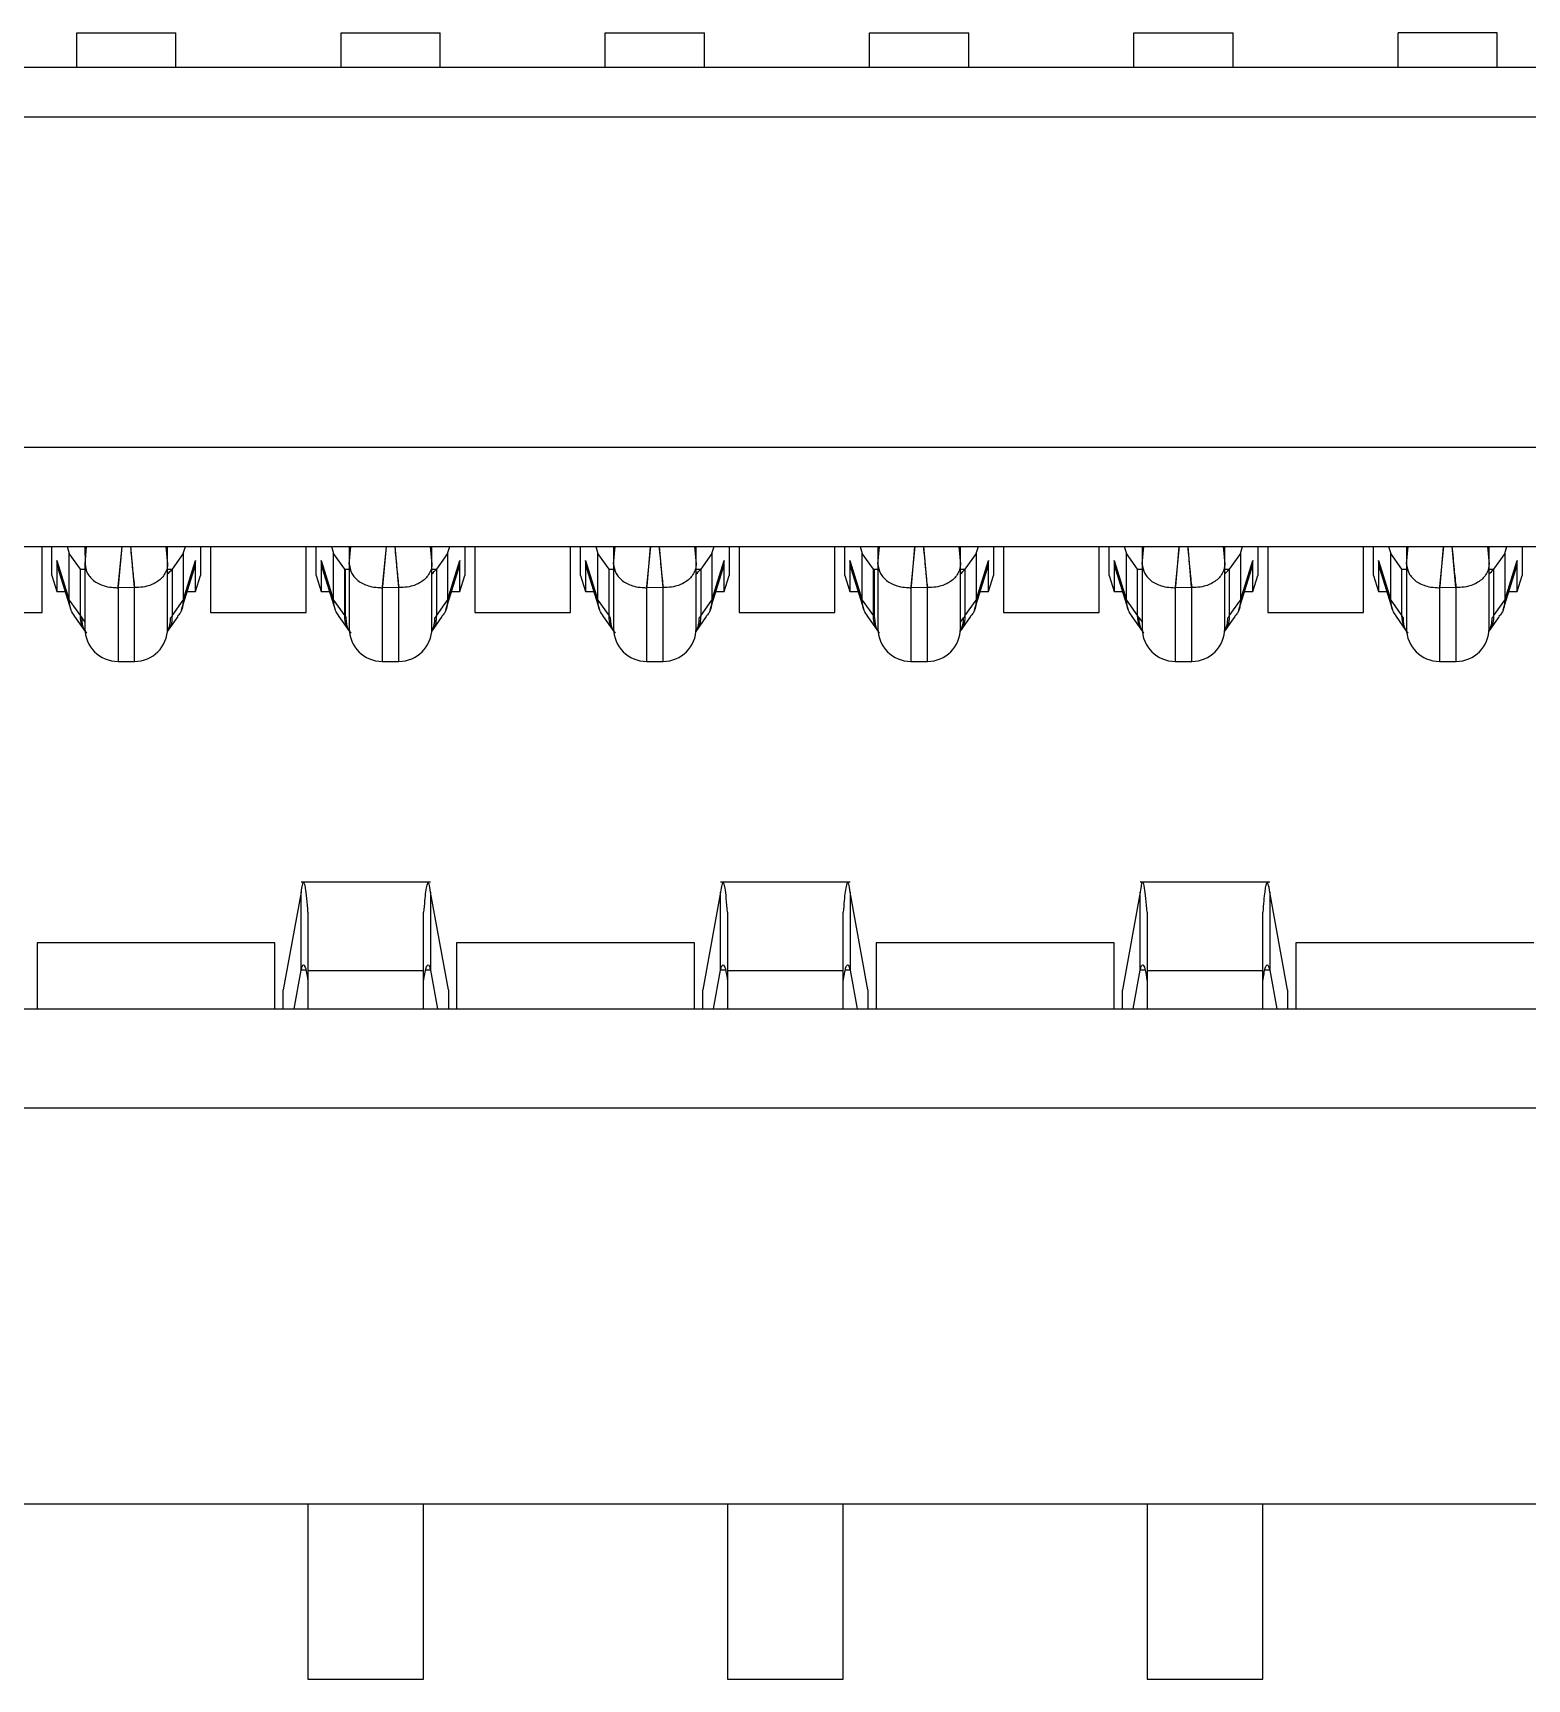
# Model space of a CAD drawing. Header units: millimetres. Extents: x -98.2 to -8.2, y 5.1 to 75.1.
# Drawn here: x -34.927 to -30.405, y 34.294 to 39.279 of the extents above; entities that cross this region are included whole.
import ezdxf

# ---------------------------------------------------------------- set-up
doc = ezdxf.new("R2010")
doc.units = ezdxf.units.MM

msp = doc.modelspace()

# ---------------------------------------------------------------- linework, layer by layer
at = {"color": 7, "linetype": 'Continuous', "lineweight": 25}
for p, q in [((-34.7945, 39.279), (-34.4945, 39.279)), ((-34.7945, 39.174), (-34.7945, 39.279)), ((-34.4945, 39.174), (-34.4945, 39.279)), ((-33.9945, 39.279), (-33.6945, 39.279)), ((-33.9945, 39.174), (-33.9945, 39.279)), ((-33.6945, 39.174), (-33.6945, 39.279)), ((-33.1945, 39.279), (-32.8945, 39.279)), ((-33.1945, 39.174), (-33.1945, 39.279)), ((-32.8945, 39.174), (-32.8945, 39.279)), ((-32.3945, 39.279), (-32.0945, 39.279)), ((-32.3945, 39.174), (-32.3945, 39.279)), ((-32.0945, 39.174), (-32.0945, 39.279)), ((-31.5945, 39.279), (-31.2945, 39.279)), ((-31.5945, 39.174), (-31.5945, 39.279)), ((-31.2945, 39.174), (-31.2945, 39.279)), ((-30.4945, 39.279), (-30.7945, 39.279)), ((-30.7945, 39.174), (-30.7945, 39.279)), ((-30.4945, 39.174), (-30.4945, 39.279)), ((-20.1324, 39.174), (-56.5966, 39.174)), ((-20.2695, 39.024), (-56.4595, 39.024)), ((-21.2195, 38.024), (-55.5095, 38.024)), ((-55.2095, 37.724), (-21.5195, 37.724)), ((-34.8995, 37.524), (-34.8995, 37.724)), ((-34.8695, 37.6355), (-34.8695, 37.724)), ((-34.8236, 37.724), (-34.817, 37.7029)), ((-34.7832, 37.655), (-34.817, 37.7029)), ((-34.817, 37.5616), (-34.817, 37.7029)), ((-34.7695, 37.724), (-34.7694, 37.6703)), ((-34.7694, 37.6703), (-34.7647, 37.724)), ((-34.6583, 37.7242), (-34.669, 37.6023)), ((-34.669, 37.6023), (-34.6569, 37.7242)), ((-34.6197, 37.5995), (-34.6307, 37.7242)), ((-34.5243, 37.724), (-34.5196, 37.6703)), ((-34.5196, 37.6703), (-34.5195, 37.724)), ((-34.472, 37.7029), (-34.5058, 37.655)), ((-34.472, 37.7029), (-34.4654, 37.724)), ((-34.472, 37.7029), (-34.472, 37.5616)), ((-34.4195, 37.724), (-34.4195, 37.6355)), ((-34.3895, 37.724), (-34.3895, 37.524)), ((-34.0995, 37.524), (-34.0995, 37.724)), ((-34.0695, 37.6355), (-34.0695, 37.724)), ((-34.0236, 37.724), (-34.017, 37.7029)), ((-33.9832, 37.655), (-34.017, 37.7029)), ((-34.017, 37.5616), (-34.017, 37.7029)), ((-33.9695, 37.724), (-33.9694, 37.6703)), ((-33.9694, 37.6703), (-33.9647, 37.724)), ((-33.8583, 37.7242), (-33.869, 37.6023)), ((-33.869, 37.6023), (-33.8569, 37.7242)), ((-33.8197, 37.5995), (-33.8307, 37.7242)), ((-33.7243, 37.724), (-33.7196, 37.6703)), ((-33.7196, 37.6703), (-33.7195, 37.724)), ((-33.672, 37.7029), (-33.7058, 37.655)), ((-33.672, 37.7029), (-33.6654, 37.724)), ((-33.672, 37.7029), (-33.672, 37.5616)), ((-33.6195, 37.724), (-33.6195, 37.6355)), ((-33.5895, 37.724), (-33.5895, 37.524)), ((-33.2995, 37.524), (-33.2995, 37.724)), ((-33.2695, 37.6355), (-33.2695, 37.724)), ((-33.2236, 37.724), (-33.217, 37.7029)), ((-33.1832, 37.655), (-33.217, 37.7029)), ((-33.217, 37.5616), (-33.217, 37.7029)), ((-33.1695, 37.724), (-33.1694, 37.6703)), ((-33.1694, 37.6703), (-33.1647, 37.724)), ((-33.0583, 37.7242), (-33.069, 37.6023)), ((-33.069, 37.6023), (-33.0569, 37.7242)), ((-33.0197, 37.5995), (-33.0307, 37.7242)), ((-32.9243, 37.724), (-32.9196, 37.6703)), ((-32.9196, 37.6703), (-32.9195, 37.724)), ((-32.872, 37.7029), (-32.9058, 37.655)), ((-32.872, 37.7029), (-32.8654, 37.724)), ((-32.872, 37.7029), (-32.872, 37.5616)), ((-32.8195, 37.724), (-32.8195, 37.6355)), ((-32.7895, 37.724), (-32.7895, 37.524)), ((-32.4995, 37.524), (-32.4995, 37.724)), ((-32.4695, 37.6355), (-32.4695, 37.724)), ((-32.4236, 37.724), (-32.417, 37.7029)), ((-32.417, 37.5616), (-32.417, 37.7029)), ((-32.3832, 37.655), (-32.417, 37.7029)), ((-32.3695, 37.724), (-32.3694, 37.6703)), ((-32.3694, 37.6703), (-32.3647, 37.724)), ((-32.2583, 37.7242), (-32.269, 37.6023)), ((-32.269, 37.6023), (-32.2569, 37.7242)), ((-32.2197, 37.5995), (-32.2307, 37.7242)), ((-32.1243, 37.724), (-32.1196, 37.6703)), ((-32.1196, 37.6703), (-32.1195, 37.724)), ((-32.072, 37.7029), (-32.1058, 37.655)), ((-32.072, 37.7029), (-32.0654, 37.724)), ((-32.072, 37.7029), (-32.072, 37.5616)), ((-32.0195, 37.724), (-32.0195, 37.6355)), ((-31.9895, 37.724), (-31.9895, 37.524)), ((-31.6995, 37.524), (-31.6995, 37.724)), ((-31.6695, 37.6355), (-31.6695, 37.724)), ((-31.6236, 37.724), (-31.617, 37.7029)), ((-31.5832, 37.655), (-31.617, 37.7029)), ((-31.617, 37.5616), (-31.617, 37.7029)), ((-31.5695, 37.724), (-31.5694, 37.6703)), ((-31.5694, 37.6703), (-31.5647, 37.724)), ((-31.4583, 37.7242), (-31.469, 37.6023)), ((-31.469, 37.6023), (-31.4569, 37.7242)), ((-31.4197, 37.5995), (-31.4307, 37.7242)), ((-31.3243, 37.724), (-31.3196, 37.6703)), ((-31.3196, 37.6703), (-31.3195, 37.724)), ((-31.272, 37.7029), (-31.3058, 37.655)), ((-31.272, 37.7029), (-31.2654, 37.724)), ((-31.272, 37.7029), (-31.272, 37.5616)), ((-31.2195, 37.724), (-31.2195, 37.6355)), ((-31.1895, 37.724), (-31.1895, 37.524)), ((-30.8995, 37.524), (-30.8995, 37.724)), ((-30.8695, 37.6355), (-30.8695, 37.724)), ((-30.8236, 37.724), (-30.817, 37.7029)), ((-30.7832, 37.655), (-30.817, 37.7029)), ((-30.817, 37.5616), (-30.817, 37.7029)), ((-30.7695, 37.724), (-30.7694, 37.6703)), ((-30.7694, 37.6703), (-30.7647, 37.724)), ((-30.6583, 37.7242), (-30.669, 37.6023)), ((-30.669, 37.6023), (-30.6569, 37.7242)), ((-30.6197, 37.5995), (-30.6307, 37.7242)), ((-30.5243, 37.724), (-30.5196, 37.6703)), ((-30.5196, 37.6703), (-30.5195, 37.724)), ((-30.472, 37.7029), (-30.5058, 37.655)), ((-30.472, 37.7029), (-30.4654, 37.724)), ((-30.472, 37.7029), (-30.472, 37.5616)), ((-30.4195, 37.724), (-30.4195, 37.6355)), ((-34.8545, 37.6818), (-34.817, 37.5616)), ((-34.8545, 37.6818), (-34.8545, 37.5876)), ((-34.8491, 37.6556), (-34.8545, 37.6818)), ((-34.8505, 37.6553), (-34.8119, 37.5318)), ((-34.7832, 37.5137), (-34.7832, 37.655)), ((-34.7832, 37.655), (-34.7695, 37.655)), ((-34.7695, 37.6703), (-34.7695, 37.4759)), ((-34.5195, 37.4759), (-34.5195, 37.6703)), ((-34.5195, 37.655), (-34.5058, 37.655)), ((-34.5058, 37.655), (-34.5058, 37.5137)), ((-34.4771, 37.5318), (-34.4385, 37.6553)), ((-34.472, 37.5616), (-34.4345, 37.6818)), ((-34.4345, 37.6818), (-34.4399, 37.6556)), ((-34.4345, 37.5876), (-34.4345, 37.6818)), ((-34.0545, 37.6818), (-34.017, 37.5616)), ((-34.0545, 37.6818), (-34.0545, 37.5876)), ((-34.0491, 37.6556), (-34.0545, 37.6818)), ((-34.0505, 37.6553), (-34.0119, 37.5318)), ((-33.9832, 37.5137), (-33.9832, 37.655)), ((-33.9832, 37.655), (-33.9695, 37.655)), ((-33.9819, 37.6543), (-33.9818, 37.5117)), ((-33.9695, 37.6703), (-33.9695, 37.4759)), ((-33.7195, 37.4759), (-33.7195, 37.6703)), ((-33.7195, 37.655), (-33.7058, 37.655)), ((-33.7058, 37.655), (-33.7058, 37.5137)), ((-33.6771, 37.5318), (-33.6385, 37.6553)), ((-33.672, 37.5616), (-33.6345, 37.6818)), ((-33.6345, 37.6818), (-33.6399, 37.6556)), ((-33.6345, 37.5876), (-33.6345, 37.6818)), ((-33.2545, 37.6818), (-33.217, 37.5616)), ((-33.2545, 37.6818), (-33.2545, 37.5876)), ((-33.2491, 37.6556), (-33.2545, 37.6818)), ((-33.2505, 37.6553), (-33.2119, 37.5318)), ((-33.1832, 37.5137), (-33.1832, 37.655)), ((-33.1832, 37.655), (-33.1695, 37.655)), ((-33.1695, 37.6703), (-33.1695, 37.4759)), ((-32.9195, 37.4759), (-32.9195, 37.6703)), ((-32.9195, 37.655), (-32.9058, 37.655)), ((-32.9058, 37.655), (-32.9058, 37.5137)), ((-32.8771, 37.5318), (-32.8385, 37.6553)), ((-32.872, 37.5616), (-32.8345, 37.6818)), ((-32.8345, 37.6818), (-32.8399, 37.6556)), ((-32.8345, 37.5876), (-32.8345, 37.6818)), ((-32.4545, 37.6818), (-32.417, 37.5616)), ((-32.4545, 37.6818), (-32.4545, 37.5876)), ((-32.4491, 37.6556), (-32.4545, 37.6818)), ((-32.4505, 37.6553), (-32.4119, 37.5318)), ((-32.3832, 37.655), (-32.3695, 37.655)), ((-32.3832, 37.5137), (-32.3832, 37.6547)), ((-32.3803, 37.6526), (-32.3805, 37.5099)), ((-32.3695, 37.6703), (-32.3695, 37.4759)), ((-32.1195, 37.4759), (-32.1195, 37.6703)), ((-32.1195, 37.655), (-32.1058, 37.655)), ((-32.1058, 37.655), (-32.1058, 37.5137)), ((-32.0771, 37.5318), (-32.0385, 37.6553)), ((-32.072, 37.5616), (-32.0345, 37.6818)), ((-32.0345, 37.6818), (-32.0399, 37.6556)), ((-32.0345, 37.5876), (-32.0345, 37.6818)), ((-31.6545, 37.6818), (-31.617, 37.5616)), ((-31.6545, 37.6818), (-31.6545, 37.5876)), ((-31.6491, 37.6556), (-31.6545, 37.6818)), ((-31.6505, 37.6553), (-31.6119, 37.5318)), ((-31.5832, 37.5137), (-31.5832, 37.655)), ((-31.5832, 37.655), (-31.5695, 37.655)), ((-31.5695, 37.6703), (-31.5695, 37.4759)), ((-31.3195, 37.4759), (-31.3195, 37.6703)), ((-31.3195, 37.655), (-31.3058, 37.655)), ((-31.3058, 37.655), (-31.3058, 37.5137)), ((-31.2771, 37.5318), (-31.2385, 37.6553)), ((-31.272, 37.5616), (-31.2345, 37.6818)), ((-31.2345, 37.6818), (-31.2399, 37.6556)), ((-31.2345, 37.5876), (-31.2345, 37.6818)), ((-30.8545, 37.6818), (-30.817, 37.5616)), ((-30.8545, 37.6818), (-30.8545, 37.5876)), ((-30.8491, 37.6556), (-30.8545, 37.6818)), ((-30.8505, 37.6553), (-30.8119, 37.5318)), ((-30.7832, 37.5137), (-30.7832, 37.655)), ((-30.7832, 37.655), (-30.7695, 37.655)), ((-30.7695, 37.6703), (-30.7695, 37.4759)), ((-30.5195, 37.4759), (-30.5195, 37.6703)), ((-30.5195, 37.655), (-30.5058, 37.655)), ((-30.5058, 37.655), (-30.5058, 37.5137)), ((-30.4771, 37.5318), (-30.4385, 37.6553)), ((-30.472, 37.5616), (-30.4345, 37.6818)), ((-30.4345, 37.6818), (-30.4399, 37.6556)), ((-30.4345, 37.5876), (-30.4345, 37.6818)), ((-34.8695, 37.6355), (-34.8545, 37.5876)), ((-34.8545, 37.5876), (-34.8293, 37.5876)), ((-34.6695, 37.5989), (-34.669, 37.6023)), ((-34.6196, 37.5995), (-34.6695, 37.5989)), ((-34.6695, 37.5989), (-34.6695, 37.3759)), ((-34.6195, 37.3759), (-34.6195, 37.5995)), ((-34.4597, 37.5876), (-34.4345, 37.5876)), ((-34.4345, 37.5876), (-34.4195, 37.6355)), ((-34.0695, 37.6355), (-34.0545, 37.5876)), ((-34.0545, 37.5876), (-34.0293, 37.5876)), ((-33.9832, 37.5876), (-33.9818, 37.5876)), ((-33.8695, 37.5989), (-33.869, 37.6023)), ((-33.8196, 37.5995), (-33.8695, 37.5989)), ((-33.8695, 37.5989), (-33.8695, 37.3759)), ((-33.8195, 37.3759), (-33.8195, 37.5995)), ((-33.6597, 37.5876), (-33.6345, 37.5876)), ((-33.6345, 37.5876), (-33.6195, 37.6355)), ((-33.2695, 37.6355), (-33.2545, 37.5876)), ((-33.2545, 37.5876), (-33.2293, 37.5876)), ((-33.0695, 37.5989), (-33.069, 37.6023)), ((-33.0196, 37.5995), (-33.0695, 37.5989)), ((-33.0695, 37.5989), (-33.0695, 37.3759)), ((-33.0195, 37.3759), (-33.0195, 37.5995)), ((-32.8597, 37.5876), (-32.8345, 37.5876)), ((-32.8345, 37.5876), (-32.8195, 37.6355)), ((-32.4695, 37.6355), (-32.4545, 37.5876)), ((-32.4545, 37.5876), (-32.4293, 37.5876)), ((-32.3832, 37.5876), (-32.3804, 37.5876)), ((-32.2695, 37.5989), (-32.269, 37.6023)), ((-32.2196, 37.5995), (-32.2695, 37.5989)), ((-32.2695, 37.5989), (-32.2695, 37.3759)), ((-32.2195, 37.3759), (-32.2195, 37.5995)), ((-32.0597, 37.5876), (-32.0345, 37.5876)), ((-32.0345, 37.5876), (-32.0195, 37.6355)), ((-31.6695, 37.6355), (-31.6545, 37.5876)), ((-31.6545, 37.5876), (-31.6293, 37.5876)), ((-31.4695, 37.5989), (-31.469, 37.6023)), ((-31.4196, 37.5995), (-31.4695, 37.5989)), ((-31.4695, 37.5989), (-31.4695, 37.3759)), ((-31.4195, 37.3759), (-31.4195, 37.5995)), ((-31.2597, 37.5876), (-31.2345, 37.5876)), ((-31.2345, 37.5876), (-31.2195, 37.6355)), ((-30.8695, 37.6355), (-30.8545, 37.5876)), ((-30.8545, 37.5876), (-30.8293, 37.5876)), ((-30.6695, 37.5989), (-30.669, 37.6023)), ((-30.6196, 37.5995), (-30.6695, 37.5989)), ((-30.6695, 37.5989), (-30.6695, 37.3759)), ((-30.6195, 37.3759), (-30.6195, 37.5995)), ((-30.4597, 37.5876), (-30.4345, 37.5876)), ((-30.4345, 37.5876), (-30.4195, 37.6355)), ((-34.817, 37.5616), (-34.7832, 37.5137)), ((-34.5058, 37.5137), (-34.472, 37.5616)), ((-34.017, 37.5616), (-33.9832, 37.5137)), ((-33.7058, 37.5137), (-33.672, 37.5616)), ((-33.217, 37.5616), (-33.1832, 37.5137)), ((-32.9058, 37.5137), (-32.872, 37.5616)), ((-32.417, 37.5616), (-32.3832, 37.5137)), ((-32.1058, 37.5137), (-32.072, 37.5616)), ((-31.617, 37.5616), (-31.5832, 37.5137)), ((-31.3058, 37.5137), (-31.272, 37.5616)), ((-30.817, 37.5616), (-30.7832, 37.5137)), ((-30.5058, 37.5137), (-30.472, 37.5616)), ((-35.1895, 37.524), (-34.8995, 37.524)), ((-34.8011, 37.5113), (-34.769, 37.4659)), ((-34.7832, 37.5137), (-34.7788, 37.5074)), ((-34.7786, 37.5074), (-34.7695, 37.4951)), ((-34.52, 37.4659), (-34.4879, 37.5113)), ((-34.3895, 37.524), (-34.0995, 37.524)), ((-34.0011, 37.5113), (-33.969, 37.4659)), ((-33.9832, 37.5137), (-33.9788, 37.5074)), ((-33.72, 37.4659), (-33.6879, 37.5113)), ((-33.5895, 37.524), (-33.2995, 37.524)), ((-33.2011, 37.5113), (-33.169, 37.4659)), ((-32.92, 37.4659), (-32.8879, 37.5113)), ((-32.7895, 37.524), (-32.4995, 37.524)), ((-32.4011, 37.5113), (-32.369, 37.4659)), ((-32.3788, 37.5074), (-32.3832, 37.5137)), ((-32.12, 37.4659), (-32.0879, 37.5113)), ((-32.1195, 37.4951), (-32.1102, 37.5074)), ((-31.9895, 37.524), (-31.6995, 37.524)), ((-31.6011, 37.5113), (-31.569, 37.4659)), ((-31.5788, 37.5074), (-31.5832, 37.5137)), ((-31.5788, 37.5074), (-31.5695, 37.4951)), ((-31.32, 37.4659), (-31.2879, 37.5113)), ((-31.1895, 37.524), (-30.8995, 37.524)), ((-30.8011, 37.5113), (-30.769, 37.4659)), ((-30.7788, 37.5074), (-30.7832, 37.5137)), ((-30.52, 37.4659), (-30.4879, 37.5113)), ((-34.77, 37.4674), (-34.769, 37.4659)), ((-34.52, 37.4659), (-34.519, 37.4674)), ((-33.97, 37.4674), (-33.969, 37.4659)), ((-33.72, 37.4659), (-33.719, 37.4674)), ((-33.17, 37.4674), (-33.169, 37.4659)), ((-32.92, 37.4659), (-32.919, 37.4674)), ((-32.37, 37.4674), (-32.369, 37.4659)), ((-32.12, 37.4659), (-32.119, 37.4674)), ((-31.57, 37.4674), (-31.569, 37.4659)), ((-31.32, 37.4659), (-31.319, 37.4674)), ((-30.77, 37.4674), (-30.769, 37.4659)), ((-30.52, 37.4659), (-30.519, 37.4674)), ((-34.6695, 37.3759), (-34.6195, 37.3759)), ((-33.8695, 37.3759), (-33.8195, 37.3759)), ((-33.0695, 37.3759), (-33.0195, 37.3759)), ((-32.2695, 37.3759), (-32.2195, 37.3759)), ((-31.4695, 37.3759), (-31.4195, 37.3759)), ((-30.6695, 37.3759), (-30.6195, 37.3759)), ((-33.7235, 36.7074), (-34.1155, 36.7074)), ((-32.4535, 36.7074), (-32.8455, 36.7074)), ((-31.1835, 36.7074), (-31.5755, 36.7074)), ((-34.1155, 36.6773), (-34.1695, 36.3817)), ((-34.1155, 36.4405), (-34.1155, 36.6773)), ((-33.7235, 36.6773), (-33.7235, 36.4405)), ((-33.6695, 36.3817), (-33.7235, 36.6773)), ((-32.8455, 36.6773), (-32.8995, 36.3817)), ((-32.8455, 36.4405), (-32.8455, 36.6773)), ((-32.4535, 36.6773), (-32.4535, 36.4405)), ((-32.3995, 36.3817), (-32.4535, 36.6773)), ((-31.5755, 36.6773), (-31.6295, 36.3817)), ((-31.5755, 36.4405), (-31.5755, 36.6773)), ((-31.1835, 36.6773), (-31.1835, 36.4405)), ((-31.1295, 36.3817), (-31.1835, 36.6773)), ((-34.0945, 36.6161), (-34.0945, 36.324)), ((-33.7445, 36.324), (-33.7445, 36.6161)), ((-32.8245, 36.6161), (-32.8245, 36.324)), ((-32.4745, 36.324), (-32.4745, 36.6161)), ((-31.5545, 36.6161), (-31.5545, 36.324)), ((-31.2045, 36.324), (-31.2045, 36.6161)), ((-34.1945, 36.524), (-34.9145, 36.524)), ((-34.9145, 36.524), (-34.9145, 36.324)), ((-34.1945, 36.324), (-34.1945, 36.524)), ((-32.9245, 36.524), (-33.6445, 36.524)), ((-33.6445, 36.524), (-33.6445, 36.324)), ((-32.9245, 36.324), (-32.9245, 36.524)), ((-31.6545, 36.524), (-32.3745, 36.524)), ((-32.3745, 36.524), (-32.3745, 36.324)), ((-31.6545, 36.324), (-31.6545, 36.524)), ((-30.3845, 36.524), (-31.1045, 36.524)), ((-31.1045, 36.524), (-31.1045, 36.324)), ((-34.1368, 36.324), (-34.1155, 36.4405)), ((-34.1005, 36.4405), (-34.1155, 36.4405)), ((-33.7235, 36.4405), (-33.7382, 36.4405)), ((-33.7235, 36.4405), (-33.7022, 36.324)), ((-32.8668, 36.324), (-32.8455, 36.4405)), ((-32.8305, 36.4405), (-32.8455, 36.4405)), ((-32.4535, 36.4405), (-32.4682, 36.4405)), ((-32.4535, 36.4405), (-32.4322, 36.324)), ((-31.5968, 36.324), (-31.5755, 36.4405)), ((-31.5605, 36.4405), (-31.5755, 36.4405)), ((-31.1835, 36.4405), (-31.1982, 36.4405)), ((-31.1835, 36.4405), (-31.1622, 36.324)), ((-33.7445, 36.4384), (-34.0945, 36.4384)), ((-32.4745, 36.4384), (-32.8245, 36.4384)), ((-31.2045, 36.4384), (-31.5545, 36.4384)), ((-34.1695, 36.324), (-34.1695, 36.3817)), ((-33.6695, 36.3817), (-33.6695, 36.324)), ((-32.8995, 36.324), (-32.8995, 36.3817)), ((-32.3995, 36.3817), (-32.3995, 36.324)), ((-31.6295, 36.324), (-31.6295, 36.3817)), ((-31.1295, 36.3817), (-31.1295, 36.324)), ((-40.9645, 36.324), (-21.5195, 36.324)), ((-40.6645, 36.024), (-21.2195, 36.024)), ((-20.2695, 34.824), (-40.6645, 34.824)), ((-34.0945, 34.824), (-34.0945, 34.294)), ((-33.7445, 34.294), (-33.7445, 34.824)), ((-32.8245, 34.824), (-32.8245, 34.294)), ((-32.4745, 34.294), (-32.4745, 34.824)), ((-31.5545, 34.824), (-31.5545, 34.294)), ((-31.2045, 34.294), (-31.2045, 34.824)), ((-34.0945, 34.294), (-33.7445, 34.294)), ((-32.8245, 34.294), (-32.4745, 34.294)), ((-31.5545, 34.294), (-31.2045, 34.294))]:
    msp.add_line(p, q, dxfattribs=at)
at = {"color": 7, "linetype": 'Continuous', "lineweight": 25, "flags": 128}
msp.add_lwpolyline([(-32.3804, 37.6517), (-32.3815, 37.653), (-32.3823, 37.654), (-32.3827, 37.6545), (-32.3832, 37.6548), (-32.3833, 37.6548), (-32.3833, 37.6549), (-32.3833, 37.6549), (-32.3832, 37.655), (-32.3832, 37.655)], dxfattribs=at)
at = {"color": 7, "linetype": 'Continuous', "lineweight": 25}
for centre, radius, start, end in [((-34.5997, 37.7308), 0.1206, 311.671, 321.0846), ((-33.7997, 37.7308), 0.1206, 311.6711, 321.0845), ((-32.9997, 37.7308), 0.1206, 311.6701, 321.0856), ((-32.201, 37.7321), 0.1225, 311.7418, 321.0136), ((-31.3998, 37.7309), 0.1208, 311.676, 321.0795), ((-30.5997, 37.7307), 0.1206, 311.6684, 321.0872), ((-34.5971, 37.5065), 0.0869, 332.6454, 0.611), ((-33.7971, 37.5065), 0.0869, 332.6454, 0.611), ((-32.9971, 37.5065), 0.0869, 332.6454, 0.6109), ((-32.1971, 37.5065), 0.0869, 332.6449, 0.6122), ((-31.3971, 37.5065), 0.0869, 332.645, 0.6123), ((-30.5971, 37.5065), 0.0869, 332.6455, 0.6107), ((-34.6695, 37.4759), 0.1, 180, 270), ((-34.6195, 37.4759), 0.1, 270, 0), ((-33.8695, 37.4759), 0.1, 180, 270), ((-33.8195, 37.4759), 0.1, 270, 0), ((-33.0695, 37.4759), 0.1, 180, 270), ((-33.0195, 37.4759), 0.1, 270, 0), ((-32.2695, 37.4759), 0.1, 180, 270), ((-32.2195, 37.4759), 0.1, 270, 0), ((-31.4695, 37.4759), 0.1, 180, 270), ((-31.4195, 37.4759), 0.1, 270, 0), ((-30.6695, 37.4759), 0.1, 180, 270), ((-30.6195, 37.4759), 0.1, 270, 0)]:
    msp.add_arc(centre, radius, start, end, dxfattribs=at)
for points, knots in [([(-34.6318, 37.7242), (-34.6297, 37.7009), (-34.626, 37.6593), (-34.6216, 37.6178), (-34.6196, 37.5995)], [0, 0, 0, 0, 0.559892, 1, 1, 1, 1]), ([(-33.8318, 37.7242), (-33.8297, 37.7009), (-33.826, 37.6593), (-33.8216, 37.6178), (-33.8196, 37.5995)], [0, 0, 0, 0, 0.559892, 1, 1, 1, 1]), ([(-33.0318, 37.7242), (-33.0297, 37.7009), (-33.026, 37.6593), (-33.0216, 37.6178), (-33.0196, 37.5995)], [0, 0, 0, 0, 0.559892, 1, 1, 1, 1]), ([(-32.2318, 37.7242), (-32.2297, 37.7009), (-32.226, 37.6593), (-32.2216, 37.6178), (-32.2196, 37.5995)], [0, 0, 0, 0, 0.559892, 1, 1, 1, 1]), ([(-31.4318, 37.7242), (-31.4297, 37.7009), (-31.426, 37.6593), (-31.4216, 37.6178), (-31.4196, 37.5995)], [0, 0, 0, 0, 0.559892, 1, 1, 1, 1]), ([(-30.6318, 37.7242), (-30.6297, 37.7009), (-30.626, 37.6593), (-30.6216, 37.6178), (-30.6196, 37.5995)], [0, 0, 0, 0, 0.559892, 1, 1, 1, 1]), ([(-34.7694, 37.6703), (-34.7679, 37.6608), (-34.7649, 37.6418), (-34.7416, 37.6165), (-34.7122, 37.6035), (-34.6869, 37.5994), (-34.674, 37.5991), (-34.6695, 37.5989)], [0, 0, 0, 0, 0.25222, 0.502966, 0.752528, 0.912568, 1, 1, 1, 1]), ([(-34.5195, 37.6703), (-34.5198, 37.6663), (-34.5205, 37.6567), (-34.5282, 37.6378), (-34.5476, 37.6163), (-34.5774, 37.6031), (-34.601, 37.6), (-34.6137, 37.5996), (-34.618, 37.5995), (-34.6196, 37.5995)], [0, 0, 0, 0, 0.108391, 0.256394, 0.506938, 0.754691, 0.918407, 0.969509, 1, 1, 1, 1]), ([(-33.9694, 37.6703), (-33.9679, 37.6608), (-33.9649, 37.6418), (-33.9416, 37.6165), (-33.9122, 37.6035), (-33.8869, 37.5994), (-33.874, 37.5991), (-33.8695, 37.5989)], [0, 0, 0, 0, 0.25222, 0.502966, 0.752528, 0.912568, 1, 1, 1, 1]), ([(-33.7195, 37.6703), (-33.7198, 37.6663), (-33.7205, 37.6567), (-33.7282, 37.6378), (-33.7476, 37.6163), (-33.7774, 37.6031), (-33.801, 37.6), (-33.8137, 37.5996), (-33.818, 37.5995), (-33.8196, 37.5995)], [0, 0, 0, 0, 0.108391, 0.256394, 0.506938, 0.754691, 0.918407, 0.969509, 1, 1, 1, 1]), ([(-33.1694, 37.6703), (-33.1679, 37.6608), (-33.1649, 37.6418), (-33.1416, 37.6165), (-33.1122, 37.6035), (-33.0869, 37.5994), (-33.074, 37.5991), (-33.0695, 37.5989)], [0, 0, 0, 0, 0.25222, 0.502966, 0.752528, 0.912568, 1, 1, 1, 1]), ([(-32.9195, 37.6703), (-32.9198, 37.6663), (-32.9205, 37.6567), (-32.9282, 37.6378), (-32.9476, 37.6163), (-32.9774, 37.6031), (-33.001, 37.6), (-33.0137, 37.5996), (-33.018, 37.5995), (-33.0196, 37.5995)], [0, 0, 0, 0, 0.108391, 0.256394, 0.506938, 0.754691, 0.918407, 0.969509, 1, 1, 1, 1]), ([(-32.3694, 37.6703), (-32.3679, 37.6608), (-32.3649, 37.6418), (-32.3416, 37.6165), (-32.3122, 37.6035), (-32.2869, 37.5994), (-32.274, 37.5991), (-32.2695, 37.5989)], [0, 0, 0, 0, 0.25222, 0.502966, 0.752528, 0.912568, 1, 1, 1, 1]), ([(-32.1195, 37.6703), (-32.1198, 37.6663), (-32.1205, 37.6567), (-32.1282, 37.6378), (-32.1476, 37.6163), (-32.1774, 37.6031), (-32.201, 37.6), (-32.2137, 37.5996), (-32.218, 37.5995), (-32.2196, 37.5995)], [0, 0, 0, 0, 0.108391, 0.256394, 0.506938, 0.754691, 0.918407, 0.969509, 1, 1, 1, 1]), ([(-31.5694, 37.6703), (-31.5679, 37.6608), (-31.5649, 37.6418), (-31.5416, 37.6165), (-31.5122, 37.6035), (-31.4869, 37.5994), (-31.474, 37.5991), (-31.4695, 37.5989)], [0, 0, 0, 0, 0.25222, 0.502966, 0.752528, 0.912568, 1, 1, 1, 1]), ([(-31.3195, 37.6703), (-31.3198, 37.6663), (-31.3205, 37.6567), (-31.3282, 37.6378), (-31.3476, 37.6163), (-31.3774, 37.6031), (-31.401, 37.6), (-31.4137, 37.5996), (-31.418, 37.5995), (-31.4196, 37.5995)], [0, 0, 0, 0, 0.1083908, 0.2563936, 0.5069377, 0.7546912, 0.9184067, 0.9695094, 1, 1, 1, 1]), ([(-30.7694, 37.6703), (-30.7679, 37.6608), (-30.7649, 37.6418), (-30.7416, 37.6165), (-30.7122, 37.6035), (-30.6869, 37.5994), (-30.674, 37.5991), (-30.6695, 37.5989)], [0, 0, 0, 0, 0.25222, 0.502966, 0.752528, 0.912568, 1, 1, 1, 1]), ([(-30.5195, 37.6703), (-30.5198, 37.6663), (-30.5205, 37.6567), (-30.5282, 37.6378), (-30.5476, 37.6163), (-30.5774, 37.6031), (-30.601, 37.6), (-30.6137, 37.5996), (-30.618, 37.5995), (-30.6196, 37.5995)], [0, 0, 0, 0, 0.1083908, 0.2563936, 0.5069377, 0.7546912, 0.9184067, 0.9695094, 1, 1, 1, 1]), ([(-34.8, 37.512), (-34.8042, 37.5179), (-34.8147, 37.5324), (-34.8162, 37.5507), (-34.817, 37.5616)], [0, 0, 0, 0, 0.399593, 1, 1, 1, 1]), ([(-34.472, 37.5616), (-34.473, 37.5474), (-34.4742, 37.5287), (-34.4866, 37.5157), (-34.4895, 37.5126)], [0, 0, 0, 0, 0.765427, 1, 1, 1, 1]), ([(-34, 37.512), (-34.0042, 37.5179), (-34.0147, 37.5324), (-34.0162, 37.5507), (-34.017, 37.5616)], [0, 0, 0, 0, 0.3995928, 1, 1, 1, 1]), ([(-33.672, 37.5616), (-33.673, 37.5474), (-33.6742, 37.5287), (-33.6866, 37.5157), (-33.6895, 37.5126)], [0, 0, 0, 0, 0.765427, 1, 1, 1, 1]), ([(-33.2, 37.512), (-33.2042, 37.5179), (-33.2147, 37.5324), (-33.2162, 37.5507), (-33.217, 37.5616)], [0, 0, 0, 0, 0.399593, 1, 1, 1, 1]), ([(-32.872, 37.5616), (-32.873, 37.5474), (-32.8742, 37.5287), (-32.8866, 37.5157), (-32.8895, 37.5126)], [0, 0, 0, 0, 0.765427, 1, 1, 1, 1]), ([(-32.4, 37.512), (-32.4042, 37.5179), (-32.4147, 37.5324), (-32.4162, 37.5507), (-32.417, 37.5616)], [0, 0, 0, 0, 0.399593, 1, 1, 1, 1]), ([(-32.072, 37.5616), (-32.073, 37.5474), (-32.0742, 37.5287), (-32.0866, 37.5157), (-32.0895, 37.5126)], [0, 0, 0, 0, 0.765427, 1, 1, 1, 1]), ([(-31.6, 37.512), (-31.6042, 37.5179), (-31.6147, 37.5324), (-31.6162, 37.5507), (-31.617, 37.5616)], [0, 0, 0, 0, 0.399593, 1, 1, 1, 1]), ([(-31.272, 37.5616), (-31.273, 37.5474), (-31.2742, 37.5287), (-31.2866, 37.5157), (-31.2895, 37.5126)], [0, 0, 0, 0, 0.765427, 1, 1, 1, 1]), ([(-30.8, 37.512), (-30.8042, 37.5179), (-30.8147, 37.5324), (-30.8162, 37.5507), (-30.817, 37.5616)], [0, 0, 0, 0, 0.399593, 1, 1, 1, 1]), ([(-30.472, 37.5616), (-30.473, 37.5474), (-30.4742, 37.5287), (-30.4866, 37.5157), (-30.4895, 37.5126)], [0, 0, 0, 0, 0.765427, 1, 1, 1, 1]), ([(-34.7687, 37.4682), (-34.7719, 37.4728), (-34.7813, 37.486), (-34.7824, 37.5027), (-34.7832, 37.5137)], [0, 0, 0, 0, 0.343086, 1, 1, 1, 1]), ([(-34.7641, 37.4614), (-34.7668, 37.4648), (-34.7771, 37.4776), (-34.7781, 37.4947), (-34.7788, 37.5074)], [0, 0, 0, 0, 0.259161, 1, 1, 1, 1]), ([(-34.5058, 37.5137), (-34.5066, 37.4994), (-34.5075, 37.4822), (-34.5184, 37.4703), (-34.5202, 37.4684)], [0, 0, 0, 0, 0.837184, 1, 1, 1, 1]), ([(-34.5058, 37.5137), (-34.5067, 37.5125), (-34.5081, 37.5104), (-34.5096, 37.5083), (-34.5102, 37.5074)], [0, 0, 0, 0, 0.554796, 1, 1, 1, 1]), ([(-33.9687, 37.4682), (-33.9719, 37.4728), (-33.9813, 37.486), (-33.9824, 37.5027), (-33.9832, 37.5137)], [0, 0, 0, 0, 0.343086, 1, 1, 1, 1]), ([(-33.9641, 37.4614), (-33.9668, 37.4648), (-33.9771, 37.4776), (-33.9781, 37.4947), (-33.9788, 37.5074)], [0, 0, 0, 0, 0.259162, 1, 1, 1, 1]), ([(-33.7058, 37.5137), (-33.7066, 37.4994), (-33.7075, 37.4822), (-33.7184, 37.4703), (-33.7202, 37.4684)], [0, 0, 0, 0, 0.837184, 1, 1, 1, 1]), ([(-33.7058, 37.5137), (-33.7067, 37.5125), (-33.7081, 37.5104), (-33.7096, 37.5083), (-33.7102, 37.5074)], [0, 0, 0, 0, 0.554796, 1, 1, 1, 1]), ([(-33.1832, 37.5137), (-33.183, 37.5133), (-33.1827, 37.5125), (-33.1824, 37.5124), (-33.1822, 37.5118), (-33.1821, 37.512), (-33.1822, 37.512), (-33.1822, 37.5121), (-33.1822, 37.5121), (-33.1822, 37.5121), (-33.1822, 37.5122), (-33.1822, 37.5122), (-33.1822, 37.5121), (-33.1817, 37.5116), (-33.1806, 37.51), (-33.1795, 37.5084), (-33.1788, 37.5074)], [0, 0, 0, 0, 0.099003, 0.209989, 0.22077, 0.22167, 0.238274, 0.241039, 0.241589, 0.24234, 0.243355, 0.247631, 0.255274, 0.280892, 0.522291, 1, 1, 1, 1]), ([(-33.1687, 37.4682), (-33.1719, 37.4728), (-33.1813, 37.486), (-33.1824, 37.5027), (-33.1832, 37.5137)], [0, 0, 0, 0, 0.343086, 1, 1, 1, 1]), ([(-33.1641, 37.4614), (-33.1668, 37.4648), (-33.1771, 37.4776), (-33.1781, 37.4947), (-33.1788, 37.5074)], [0, 0, 0, 0, 0.259162, 1, 1, 1, 1]), ([(-32.9058, 37.5137), (-32.9066, 37.4994), (-32.9075, 37.4822), (-32.9184, 37.4703), (-32.9202, 37.4684)], [0, 0, 0, 0, 0.8371838, 1, 1, 1, 1]), ([(-32.9058, 37.5137), (-32.9067, 37.5125), (-32.9081, 37.5104), (-32.9096, 37.5083), (-32.9102, 37.5074)], [0, 0, 0, 0, 0.554796, 1, 1, 1, 1]), ([(-32.3687, 37.4682), (-32.3719, 37.4728), (-32.3813, 37.486), (-32.3824, 37.5027), (-32.3832, 37.5137)], [0, 0, 0, 0, 0.343086, 1, 1, 1, 1]), ([(-32.3641, 37.4614), (-32.3668, 37.4648), (-32.3771, 37.4776), (-32.3781, 37.4947), (-32.3788, 37.5074)], [0, 0, 0, 0, 0.2591615, 1, 1, 1, 1]), ([(-32.1058, 37.5137), (-32.1066, 37.4994), (-32.1075, 37.4822), (-32.1184, 37.4703), (-32.1202, 37.4684)], [0, 0, 0, 0, 0.837184, 1, 1, 1, 1]), ([(-32.1058, 37.5137), (-32.1067, 37.5125), (-32.1081, 37.5104), (-32.1096, 37.5083), (-32.1102, 37.5074)], [0, 0, 0, 0, 0.5547929, 1, 1, 1, 1]), ([(-31.5687, 37.4682), (-31.5719, 37.4728), (-31.5813, 37.486), (-31.5824, 37.5027), (-31.5832, 37.5137)], [0, 0, 0, 0, 0.343086, 1, 1, 1, 1]), ([(-31.5641, 37.4614), (-31.5668, 37.4648), (-31.5771, 37.4776), (-31.5781, 37.4947), (-31.5788, 37.5074)], [0, 0, 0, 0, 0.2591615, 1, 1, 1, 1]), ([(-31.3058, 37.5137), (-31.3066, 37.4994), (-31.3075, 37.4822), (-31.3184, 37.4703), (-31.3202, 37.4684)], [0, 0, 0, 0, 0.8371838, 1, 1, 1, 1]), ([(-31.3058, 37.5137), (-31.3067, 37.5125), (-31.3081, 37.5104), (-31.3096, 37.5083), (-31.3102, 37.5074)], [0, 0, 0, 0, 0.554796, 1, 1, 1, 1]), ([(-30.7687, 37.4682), (-30.7719, 37.4728), (-30.7813, 37.486), (-30.7824, 37.5027), (-30.7832, 37.5137)], [0, 0, 0, 0, 0.343086, 1, 1, 1, 1]), ([(-30.7641, 37.4614), (-30.7668, 37.4648), (-30.7771, 37.4776), (-30.7781, 37.4947), (-30.7788, 37.5074)], [0, 0, 0, 0, 0.259162, 1, 1, 1, 1]), ([(-30.5058, 37.5137), (-30.5066, 37.4994), (-30.5075, 37.4822), (-30.5184, 37.4703), (-30.5202, 37.4684)], [0, 0, 0, 0, 0.8371838, 1, 1, 1, 1]), ([(-30.5058, 37.5137), (-30.5067, 37.5125), (-30.5081, 37.5104), (-30.5096, 37.5083), (-30.5102, 37.5074)], [0, 0, 0, 0, 0.554796, 1, 1, 1, 1]), ([(-34.1079, 36.7074), (-34.1093, 36.7058), (-34.1119, 36.7029), (-34.1144, 36.6851), (-34.1155, 36.6773)], [0, 0, 0, 0, 0.559833, 1, 1, 1, 1]), ([(-34.0945, 36.6161), (-34.097, 36.6452), (-34.1015, 36.6972), (-34.1059, 36.7043), (-34.1079, 36.7074)], [0, 0, 0, 0, 0.5596, 1, 1, 1, 1]), ([(-33.7311, 36.7074), (-33.7336, 36.7023), (-33.7381, 36.6932), (-33.7425, 36.6397), (-33.7445, 36.6161)], [0, 0, 0, 0, 0.5596, 1, 1, 1, 1]), ([(-33.7235, 36.6773), (-33.7249, 36.6869), (-33.7274, 36.7042), (-33.73, 36.7064), (-33.7311, 36.7074)], [0, 0, 0, 0, 0.559903, 1, 1, 1, 1]), ([(-32.8379, 36.7074), (-32.8393, 36.7058), (-32.8419, 36.7029), (-32.8444, 36.6851), (-32.8455, 36.6773)], [0, 0, 0, 0, 0.559833, 1, 1, 1, 1]), ([(-32.8245, 36.6161), (-32.827, 36.6452), (-32.8315, 36.6972), (-32.8359, 36.7043), (-32.8379, 36.7074)], [0, 0, 0, 0, 0.5596, 1, 1, 1, 1]), ([(-32.4611, 36.7074), (-32.4636, 36.7023), (-32.4681, 36.6932), (-32.4725, 36.6397), (-32.4745, 36.6161)], [0, 0, 0, 0, 0.5596, 1, 1, 1, 1]), ([(-32.4535, 36.6773), (-32.4549, 36.6869), (-32.4574, 36.7042), (-32.46, 36.7064), (-32.4611, 36.7074)], [0, 0, 0, 0, 0.559903, 1, 1, 1, 1]), ([(-31.5679, 36.7074), (-31.5693, 36.7058), (-31.5719, 36.7029), (-31.5744, 36.6851), (-31.5755, 36.6773)], [0, 0, 0, 0, 0.5598329, 1, 1, 1, 1]), ([(-31.5545, 36.6161), (-31.557, 36.6452), (-31.5615, 36.6972), (-31.5659, 36.7043), (-31.5679, 36.7074)], [0, 0, 0, 0, 0.5596, 1, 1, 1, 1]), ([(-31.1911, 36.7074), (-31.1936, 36.7023), (-31.1981, 36.6932), (-31.2025, 36.6397), (-31.2045, 36.6161)], [0, 0, 0, 0, 0.5595997, 1, 1, 1, 1]), ([(-31.1835, 36.6773), (-31.1849, 36.6869), (-31.1874, 36.7042), (-31.19, 36.7064), (-31.1911, 36.7074)], [0, 0, 0, 0, 0.559903, 1, 1, 1, 1]), ([(-34.1155, 36.4405), (-34.1141, 36.4459), (-34.1116, 36.4556), (-34.109, 36.4568), (-34.1079, 36.4574)], [0, 0, 0, 0, 0.559901, 1, 1, 1, 1]), ([(-33.7445, 36.4062), (-33.742, 36.4225), (-33.7375, 36.4517), (-33.7331, 36.4556), (-33.7311, 36.4574)], [0, 0, 0, 0, 0.559601, 1, 1, 1, 1]), ([(-33.7311, 36.4574), (-33.7297, 36.4565), (-33.7271, 36.4549), (-33.7246, 36.4449), (-33.7235, 36.4405)], [0, 0, 0, 0, 0.559836, 1, 1, 1, 1]), ([(-32.8455, 36.4405), (-32.8441, 36.4459), (-32.8416, 36.4556), (-32.839, 36.4568), (-32.8379, 36.4574)], [0, 0, 0, 0, 0.559901, 1, 1, 1, 1]), ([(-32.4745, 36.4062), (-32.472, 36.4225), (-32.4675, 36.4517), (-32.4631, 36.4556), (-32.4611, 36.4574)], [0, 0, 0, 0, 0.559601, 1, 1, 1, 1]), ([(-32.4611, 36.4574), (-32.4597, 36.4565), (-32.4571, 36.4549), (-32.4546, 36.4449), (-32.4535, 36.4405)], [0, 0, 0, 0, 0.559836, 1, 1, 1, 1]), ([(-31.5755, 36.4405), (-31.5741, 36.4459), (-31.5716, 36.4556), (-31.569, 36.4568), (-31.5679, 36.4574)], [0, 0, 0, 0, 0.559901, 1, 1, 1, 1]), ([(-31.2045, 36.4062), (-31.202, 36.4225), (-31.1975, 36.4517), (-31.1931, 36.4556), (-31.1911, 36.4574)], [0, 0, 0, 0, 0.5596014, 1, 1, 1, 1]), ([(-31.1911, 36.4574), (-31.1897, 36.4565), (-31.1871, 36.4549), (-31.1846, 36.4449), (-31.1835, 36.4405)], [0, 0, 0, 0, 0.559836, 1, 1, 1, 1])]:
    msp.add_open_spline(points, degree=3, knots=knots, dxfattribs=at)
for points in [[(-34.1079, 36.4574), (-34.1057, 36.4551), (-34.1012, 36.4506), (-34.0967, 36.421), (-34.0945, 36.4062)], [(-32.8379, 36.4574), (-32.8357, 36.4551), (-32.8312, 36.4506), (-32.8267, 36.421), (-32.8245, 36.4062)], [(-31.5679, 36.4574), (-31.5657, 36.4551), (-31.5612, 36.4506), (-31.5567, 36.421), (-31.5545, 36.4062)]]:
    msp.add_open_spline(points, degree=3, dxfattribs=at)

doc.saveas('drawing.dxf')
